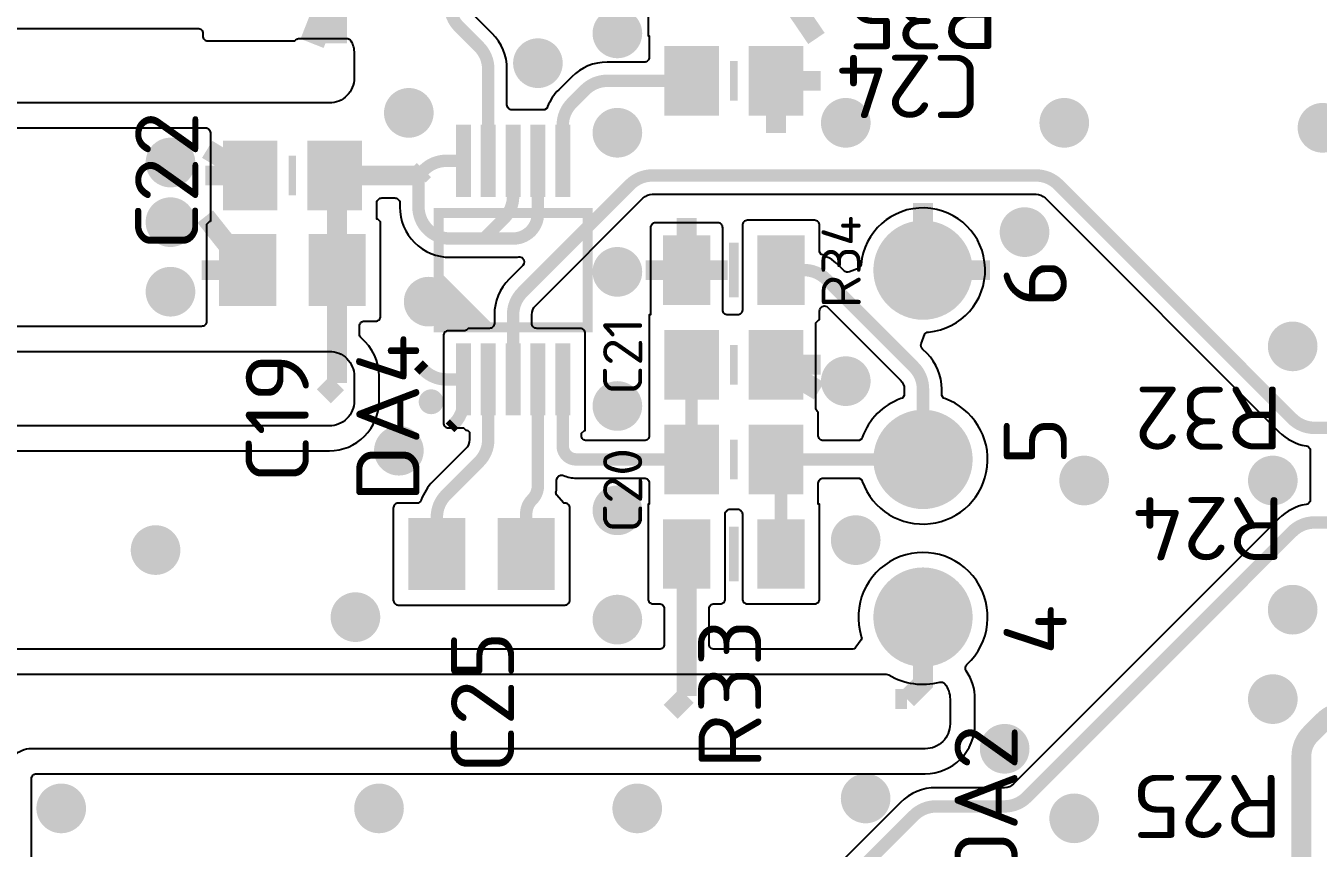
# Model space of a CAD drawing. Header units: millimetres. Extents: x 370 to 969, y -3056 to -2888.
# Drawn here: x 827.96 to 853.98, y -2934.7 to -2918.15 of the extents above; entities that cross this region are included whole.
import ezdxf
from ezdxf.enums import TextEntityAlignment as Align

# ---------------------------------------------------------------- set-up
doc = ezdxf.new("R2010")
doc.units = ezdxf.units.MM
doc.layers.add('UPDATE', color=7, linetype='Continuous')
doc.styles.get("Standard").update_dxf_attribs({"font": 'txt.shx'})

msp = doc.modelspace()

# ---------------------------------------------------------------- linework, layer by layer
at = {"layer": 'UPDATE', "color": 9}
for points, const_width in [([(836.5, -2915.445), (836.5, -2917.722, 0.198909), (836.686, -2918.171), (837.084, -2918.569, -0.198909), (837.27, -2919.018), (837.27, -2920.865)], 0.25), ([(841.365, -2919.255), (839.666, -2919.255, 0.198909), (839.217, -2919.441), (838.956, -2919.702, 0.198909), (838.77, -2920.151), (838.77, -2920.865)], 0.25), ([(837.77, -2920.865), (837.77, -2921.579, -0.198909), (837.584, -2922.028), (837.182, -2922.43)], 0.25), ([(837.182, -2922.43), (837.77, -2922.43, 0.414214), (838.27, -2921.93), (838.27, -2920.865)], 0.25), ([(835.865, -2921.16), (835.865, -2921.795, 0.414214), (836.5, -2922.43), (837.182, -2922.43)], 0.25), ([(837.77, -2925.265), (837.77, -2923.963, -0.198909), (837.956, -2923.514), (840.124, -2921.346, -0.198909), (840.573, -2921.16), (848.302, -2921.16, -0.198909), (848.751, -2921.346), (853.459, -2926.054, 0.198909), (853.908, -2926.24), (854.6, -2926.24)], 0.25), ([(846.025, -2926.875), (846.025, -2925.461, 0.198909), (845.839, -2925.012), (844.078, -2923.251, 0.198909), (843.629, -2923.065), (843.165, -2923.065)], 0.25), ([(835.974, -2925.079, 0.198909), (836.423, -2925.265), (836.77, -2925.265)], 0.25), ([(836.235, -2928.78), (836.235, -2928.038, -0.198909), (836.421, -2927.589), (837.084, -2926.926, 0.198909), (837.27, -2926.477), (837.27, -2925.265)], 0.25), ([(836.5, -2926.24), (836.584, -2926.156, 0.198909), (836.77, -2925.707), (836.77, -2925.265)], 0.25), ([(838.27, -2925.265), (838.27, -2927.402, -0.198972), (838.153, -2927.685), (838.152, -2927.686, 0.198972), (838.035, -2927.969), (838.035, -2928.78)], 0.25), ([(841.365, -2926.875), (839.04, -2926.875, -0.414214), (838.77, -2926.605), (838.77, -2925.265)], 0.25), ([(836.12, -2925.59, 1), (836.12, -2925.84, 1), (836.12, -2925.59)], 0.25), ([(843.165, -2928.78), (843.165, -2927.116, 0.19949), (843.065, -2926.875)], 0.25), ([(835.525, -2944.95), (835.525, -2943.988, -0.198909), (835.711, -2943.539), (836.314, -2942.936, -0.198909), (836.763, -2942.75), (836.872, -2942.75, 0.198909), (837.321, -2942.564), (845.839, -2934.046, -0.198909), (846.288, -2933.86), (847.667, -2933.86, 0.198909), (848.116, -2933.674), (853.459, -2928.331, -0.198909), (853.908, -2928.145), (854.6, -2928.145)], 0.25), ([(856.185, -2931.955), (854.543, -2931.955, 0.198909), (854.094, -2932.141), (853.831, -2932.404, 0.198909), (853.645, -2932.853), (853.645, -2936.738), (853.625, -2936.758), (853.625, -2938.582), (853.645, -2938.602), (853.645, -2945.29, 0.414214), (854.28, -2945.925), (854.915, -2945.925, -0.414214), (855.55, -2946.56), (855.55, -2947.225)], 0.4)]:
    msp.add_lwpolyline(points, format="xyb", dxfattribs=dict(at, const_width=const_width))
for points in [[(836.877, -2917.722), (836.877, -2916.596, -0.303367), (836.939, -2916.504), (836.967, -2916.492), (837.025, -2916.504), (837.952, -2917.431, 0.198932), (838.668, -2917.727), (840.388, -2917.727, -0.414214), (840.488, -2917.827), (840.488, -2918.352), (840.513, -2918.352), (840.513, -2918.778, -0.414214), (840.413, -2918.878), (839.666, -2918.878, 0.198932), (838.95, -2919.174), (838.689, -2919.435, 0.101586), (838.465, -2919.775), (838.454, -2919.804), (838.403, -2919.838), (837.747, -2919.838, -0.414214), (837.647, -2919.738), (837.647, -2919.018, 0.198932), (837.351, -2918.302), (836.953, -2917.904, -0.198823)], [(831.673, -2922.088), (831.656, -2922.088), (831.598, -2922.146), (831.598, -2924.098, -0.414214), (831.498, -2924.198), (826.172, -2924.198, -0.414214), (826.072, -2924.098), (826.072, -2920.302, -0.414214), (826.172, -2920.202), (831.573, -2920.202, -0.414214), (831.673, -2920.302)], [(843.942, -2924.067), (843.942, -2923.889, -0.303367), (844.004, -2923.797), (844.032, -2923.785), (844.09, -2923.797), (845.572, -2925.279, -0.198823), (845.648, -2925.461), (845.648, -2925.589), (845.612, -2925.64), (845.582, -2925.651, 0.222641), (844.801, -2926.432), (844.79, -2926.462), (844.739, -2926.498), (844.017, -2926.498, -0.414214), (843.917, -2926.398), (843.917, -2925.923), (843.896, -2925.902, -0.196755), (843.867, -2925.832), (843.867, -2924.125), (843.925, -2924.067)]]:
    msp.add_lwpolyline(points, format="xyb", close=True, dxfattribs=at)
for points, const_width in [([(833.722, -2918.502), (834.175, -2917.35)], 0.5), ([(834.175, -2918.502), (834.175, -2917.35)], 0.5), ([(843.879, -2918.402), (843.165, -2917.35)], 0.4), ([(839.67, -2918.646), (839.67, -2917.954)], 0.2), ([(839.87, -2918.7), (839.87, -2917.9)], 0.2), ([(840.07, -2918.646), (840.07, -2917.954)], 0.2), ([(838.07, -2919.246), (838.07, -2918.554)], 0.2), ([(838.27, -2919.3), (838.27, -2918.5)], 0.2), ([(838.47, -2919.246), (838.47, -2918.554)], 0.2), ([(841.07, -2919.855), (841.07, -2918.655)], 0.2), ([(841.27, -2919.855), (841.27, -2918.655)], 0.2), ([(841.47, -2919.855), (841.47, -2918.655)], 0.2), ([(841.67, -2919.855), (841.67, -2918.655)], 0.2), ([(842.67, -2919.855), (842.67, -2918.655)], 0.2), ([(842.87, -2919.855), (842.87, -2918.655)], 0.2), ([(843.07, -2919.855), (843.07, -2918.655)], 0.2), ([(843.27, -2919.855), (843.27, -2918.655)], 0.2), ([(843.47, -2919.855), (843.47, -2918.655)], 0.2), ([(842.215, -2919.655), (842.215, -2918.855)], 0.15), ([(843.967, -2919.255), (843.065, -2919.255)], 0.4), ([(843.065, -2920.307), (843.065, -2919.255)], 0.4), ([(835.47, -2920.246), (835.47, -2919.554)], 0.2), ([(835.67, -2920.3), (835.67, -2919.5)], 0.2), ([(835.87, -2920.246), (835.87, -2919.554)], 0.2), ([(839.87, -2920.7), (839.87, -2919.9)], 0.2), ([(844.27, -2920.446), (844.27, -2919.754)], 0.2), ([(844.47, -2920.5), (844.47, -2919.7)], 0.2), ([(844.67, -2920.446), (844.67, -2919.754)], 0.2), ([(848.67, -2920.446), (848.67, -2919.754)], 0.2), ([(848.87, -2920.5), (848.87, -2919.7)], 0.2), ([(849.07, -2920.446), (849.07, -2919.754)], 0.2), ([(853.87, -2920.546), (853.87, -2919.854)], 0.2), ([(854.07, -2920.6), (854.07, -2919.8)], 0.2), ([(839.67, -2920.646), (839.67, -2919.954)], 0.2), ([(840.07, -2920.646), (840.07, -2919.954)], 0.2), ([(837.27, -2921.49), (837.27, -2920.24)], 0.2), ([(838.27, -2921.49), (838.27, -2920.24)], 0.2), ([(830.67, -2921.246), (830.67, -2920.554)], 0.2), ([(830.87, -2921.3), (830.87, -2920.5)], 0.2), ([(831.07, -2921.246), (831.07, -2920.554)], 0.2), ([(832.475, -2921.16), (831.61, -2920.634)], 0.4), ([(832.07, -2921.76), (832.07, -2920.56)], 0.2), ([(832.27, -2921.76), (832.27, -2920.56)], 0.2), ([(832.47, -2921.76), (832.47, -2920.56)], 0.2), ([(832.67, -2921.76), (832.67, -2920.56)], 0.2), ([(832.87, -2921.76), (832.87, -2920.56)], 0.2), ([(833.87, -2921.76), (833.87, -2920.56)], 0.2), ([(834.07, -2921.76), (834.07, -2920.56)], 0.2), ([(834.27, -2921.76), (834.27, -2920.56)], 0.2), ([(834.47, -2921.76), (834.47, -2920.56)], 0.2), ([(833.325, -2920.76), (833.325, -2921.56)], 0.15), ([(832.475, -2921.16), (831.573, -2921.16)], 0.4), ([(835.865, -2921.16), (834.175, -2921.16)], 0.4), ([(830.87, -2922.5), (830.87, -2921.7)], 0.2), ([(846.025, -2923.065), (846.025, -2921.713)], 0.4), ([(830.67, -2922.446), (830.67, -2921.754)], 0.2), ([(831.07, -2922.446), (831.07, -2921.754)], 0.2), ([(832.425, -2923.065), (831.57, -2921.988)], 0.4), ([(839.27, -2924.215), (836.27, -2924.215), (836.27, -2921.915), (839.27, -2921.915), (839.27, -2924.215)], 0.2), ([(841.265, -2923.065), (841.265, -2922.013)], 0.4), ([(847.87, -2922.646), (847.87, -2921.954)], 0.2), ([(848.07, -2922.7), (848.07, -2921.9)], 0.2), ([(848.27, -2922.646), (848.27, -2921.954)], 0.2), ([(845.67, -2923.892), (845.67, -2922.238)], 0.2), ([(845.87, -2923.951), (845.87, -2922.179)], 0.2), ([(846.07, -2923.963), (846.07, -2922.167)], 0.2), ([(846.27, -2923.931), (846.27, -2922.199)], 0.2), ([(832.07, -2923.69), (832.07, -2922.44)], 0.2), ([(832.27, -2923.69), (832.27, -2922.44)], 0.2), ([(832.47, -2923.69), (832.47, -2922.44)], 0.2), ([(832.67, -2923.69), (832.67, -2922.44)], 0.2), ([(832.87, -2923.69), (832.87, -2922.44)], 0.2), ([(833.87, -2923.69), (833.87, -2922.44)], 0.2), ([(834.07, -2923.69), (834.07, -2922.44)], 0.2), ([(834.27, -2923.69), (834.27, -2922.44)], 0.2), ([(834.47, -2923.69), (834.47, -2922.44)], 0.2), ([(834.67, -2923.69), (834.67, -2922.44)], 0.2), ([(841.07, -2923.665), (841.07, -2922.465)], 0.2), ([(841.27, -2923.665), (841.27, -2922.465)], 0.2), ([(841.47, -2923.665), (841.47, -2922.465)], 0.2), ([(842.87, -2923.665), (842.87, -2922.465)], 0.2), ([(843.07, -2923.665), (843.07, -2922.465)], 0.2), ([(843.27, -2923.665), (843.27, -2922.465)], 0.2), ([(843.47, -2923.665), (843.47, -2922.465)], 0.2), ([(845.47, -2923.773), (845.47, -2922.357)], 0.2), ([(846.47, -2923.847), (846.47, -2922.283)], 0.2), ([(846.67, -2923.692), (846.67, -2922.438)], 0.2), ([(839.67, -2923.446), (839.67, -2922.754)], 0.2), ([(839.87, -2923.5), (839.87, -2922.7)], 0.2), ([(840.07, -2923.446), (840.07, -2922.754)], 0.2), ([(842.215, -2923.615), (842.215, -2922.515)], 0.2), ([(845.27, -2923.554), (845.27, -2922.576)], 0.2), ([(846.87, -2923.374), (846.87, -2922.756)], 0.2), ([(832.425, -2923.065), (831.498, -2923.065)], 0.4), ([(834.225, -2925.34), (834.225, -2923.065)], 0.4), ([(841.265, -2923.065), (840.438, -2923.065)], 0.4), ([(842.092, -2923.065), (841.265, -2923.065)], 0.4), ([(847.377, -2923.065), (846.025, -2923.065)], 0.4), ([(830.67, -2923.846), (830.67, -2923.154)], 0.2), ([(830.87, -2923.9), (830.87, -2923.1)], 0.2), ([(831.07, -2923.846), (831.07, -2923.154)], 0.2), ([(836.27, -2923.215), (837.27, -2924.215)], 0.2), ([(835.87, -2924.046), (835.87, -2923.354)], 0.2), ([(836.07, -2924.1), (836.07, -2923.3)], 0.2), ([(836.27, -2924.046), (836.27, -2923.354)], 0.2), ([(836.27, -2923.415), (837.07, -2924.215)], 0.2), ([(836.27, -2923.615), (836.87, -2924.215)], 0.2), ([(836.27, -2923.815), (836.67, -2924.215)], 0.2), ([(836.27, -2924.015), (836.47, -2924.215)], 0.2), ([(853.27, -2924.946), (853.27, -2924.254)], 0.2), ([(853.47, -2925), (853.47, -2924.2)], 0.2), ([(853.67, -2924.946), (853.67, -2924.254)], 0.2), ([(841.07, -2925.57), (841.07, -2924.37)], 0.2), ([(841.27, -2925.57), (841.27, -2924.37)], 0.2), ([(841.47, -2925.57), (841.47, -2924.37)], 0.2), ([(841.67, -2925.57), (841.67, -2924.37)], 0.2), ([(842.67, -2925.57), (842.67, -2924.37)], 0.2), ([(842.87, -2925.57), (842.87, -2924.37)], 0.2), ([(843.07, -2925.57), (843.07, -2924.37)], 0.2), ([(843.27, -2925.57), (843.27, -2924.37)], 0.2), ([(843.47, -2925.57), (843.47, -2924.37)], 0.2), ([(837.27, -2925.89), (837.27, -2924.64)], 0.2), ([(838.27, -2925.89), (838.27, -2924.64)], 0.2), ([(842.215, -2924.57), (842.215, -2925.37)], 0.15), ([(835.865, -2924.97), (835.974, -2925.079)], 0.25), ([(841.365, -2926.875), (841.365, -2924.97)], 0.25), ([(843.93, -2925.496), (843.065, -2924.97)], 0.4), ([(843.967, -2924.97), (843.065, -2924.97)], 0.4), ([(844.27, -2925.646), (844.27, -2924.954)], 0.2), ([(844.47, -2925.7), (844.47, -2924.9)], 0.2), ([(844.67, -2925.646), (844.67, -2924.954)], 0.2), ([(833.96, -2925.605), (834.225, -2925.34)], 0.4), ([(839.67, -2926.146), (839.67, -2925.454)], 0.2), ([(839.87, -2926.2), (839.87, -2925.4)], 0.2), ([(840.07, -2926.146), (840.07, -2925.454)], 0.2), ([(845.67, -2927.702), (845.67, -2926.048)], 0.2), ([(845.87, -2927.761), (845.87, -2925.989)], 0.2), ([(846.07, -2927.773), (846.07, -2925.977)], 0.2), ([(846.27, -2927.741), (846.27, -2926.009)], 0.2), ([(846.47, -2927.657), (846.47, -2926.093)], 0.2), ([(835.27, -2927.046), (835.27, -2926.354)], 0.2), ([(835.47, -2927.1), (835.47, -2926.3)], 0.2), ([(835.67, -2927.046), (835.67, -2926.354)], 0.2), ([(841.07, -2927.475), (841.07, -2926.275)], 0.2), ([(841.27, -2927.475), (841.27, -2926.275)], 0.2), ([(841.47, -2927.475), (841.47, -2926.275)], 0.2), ([(841.67, -2927.475), (841.67, -2926.275)], 0.2), ([(842.67, -2927.475), (842.67, -2926.275)], 0.2), ([(842.87, -2927.475), (842.87, -2926.275)], 0.2), ([(843.07, -2927.475), (843.07, -2926.275)], 0.2), ([(843.27, -2927.475), (843.27, -2926.275)], 0.2), ([(843.47, -2927.475), (843.47, -2926.275)], 0.2), ([(845.27, -2927.364), (845.27, -2926.386)], 0.2), ([(845.47, -2927.583), (845.47, -2926.167)], 0.2), ([(846.67, -2927.502), (846.67, -2926.248)], 0.2), ([(842.215, -2926.475), (842.215, -2927.275)], 0.15), ([(846.87, -2927.184), (846.87, -2926.566)], 0.2), ([(843.065, -2926.875), (846.025, -2926.875)], 0.25), ([(849.27, -2927.7), (849.27, -2926.9)], 0.2), ([(853.07, -2927.7), (853.07, -2926.9)], 0.2), ([(849.07, -2927.646), (849.07, -2926.954)], 0.2), ([(849.47, -2927.646), (849.47, -2926.954)], 0.2), ([(852.87, -2927.646), (852.87, -2926.954)], 0.2), ([(853.27, -2927.646), (853.27, -2926.954)], 0.2), ([(839.67, -2928.246), (839.67, -2927.554)], 0.2), ([(839.87, -2928.3), (839.87, -2927.5)], 0.2), ([(840.07, -2928.246), (840.07, -2927.554)], 0.2), ([(835.87, -2929.405), (835.87, -2928.155)], 0.2), ([(836.07, -2929.405), (836.07, -2928.155)], 0.2), ([(836.27, -2929.405), (836.27, -2928.155)], 0.2), ([(836.47, -2929.405), (836.47, -2928.155)], 0.2), ([(836.67, -2929.405), (836.67, -2928.155)], 0.2), ([(837.67, -2929.405), (837.67, -2928.155)], 0.2), ([(837.87, -2929.405), (837.87, -2928.155)], 0.2), ([(838.07, -2929.405), (838.07, -2928.155)], 0.2), ([(838.27, -2929.405), (838.27, -2928.155)], 0.2), ([(838.47, -2929.405), (838.47, -2928.155)], 0.2), ([(841.07, -2929.38), (841.07, -2928.18)], 0.2), ([(841.27, -2929.38), (841.27, -2928.18)], 0.2), ([(841.47, -2929.38), (841.47, -2928.18)], 0.2), ([(842.87, -2929.38), (842.87, -2928.18)], 0.2), ([(843.07, -2929.38), (843.07, -2928.18)], 0.2), ([(843.27, -2929.38), (843.27, -2928.18)], 0.2), ([(843.47, -2929.38), (843.47, -2928.18)], 0.2), ([(844.47, -2928.846), (844.47, -2928.154)], 0.2), ([(844.67, -2928.9), (844.67, -2928.1)], 0.2), ([(844.87, -2928.846), (844.87, -2928.154)], 0.2), ([(830.27, -2928.964), (830.27, -2928.436)], 0.2), ([(830.47, -2929.087), (830.47, -2928.313)], 0.2), ([(830.67, -2929.087), (830.67, -2928.313)], 0.2), ([(830.87, -2928.964), (830.87, -2928.436)], 0.2), ([(842.215, -2928.23), (842.215, -2929.33)], 0.2), ([(841.265, -2931.635), (841.265, -2928.78)], 0.4), ([(845.67, -2930.877), (845.67, -2929.223)], 0.2), ([(845.87, -2930.936), (845.87, -2929.164)], 0.2), ([(846.07, -2930.948), (846.07, -2929.152)], 0.2), ([(846.27, -2930.916), (846.27, -2929.184)], 0.2), ([(846.47, -2930.832), (846.47, -2929.268)], 0.2), ([(845.47, -2930.758), (845.47, -2929.342)], 0.2), ([(846.67, -2930.677), (846.67, -2929.423)], 0.2), ([(853.47, -2930.3), (853.47, -2929.5)], 0.2), ([(834.47, -2930.429), (834.47, -2929.671)], 0.2), ([(834.67, -2930.442), (834.67, -2929.658)], 0.2), ([(834.87, -2930.34), (834.87, -2929.76)], 0.2), ([(839.67, -2930.446), (839.67, -2929.754)], 0.2), ([(839.87, -2930.5), (839.87, -2929.7)], 0.2), ([(840.07, -2930.446), (840.07, -2929.754)], 0.2), ([(845.27, -2930.539), (845.27, -2929.561)], 0.2), ([(846.87, -2930.359), (846.87, -2929.741)], 0.2), ([(853.27, -2930.246), (853.27, -2929.554)], 0.2), ([(853.67, -2930.246), (853.67, -2929.554)], 0.2), ([(834.27, -2930.283), (834.27, -2929.817)], 0.2), ([(845.703, -2931.7), (846.025, -2931.378), (846.025, -2930.05)], 0.4), ([(853.07, -2932.1), (853.07, -2931.3)], 0.2), ([(840.945, -2931.955), (841.265, -2931.635)], 0.4), ([(845.47, -2931.7), (845.703, -2931.7)], 0.4), ([(852.87, -2932.046), (852.87, -2931.354)], 0.2), ([(853.27, -2932.046), (853.27, -2931.354)], 0.2), ([(847.47, -2933.046), (847.47, -2932.354)], 0.2), ([(847.67, -2933.1), (847.67, -2932.3)], 0.2), ([(847.87, -2933.046), (847.87, -2932.354)], 0.2), ([(844.67, -2934.046), (844.67, -2933.354)], 0.2), ([(844.87, -2934.1), (844.87, -2933.3)], 0.2), ([(845.07, -2934.046), (845.07, -2933.354)], 0.2), ([(828.47, -2934.246), (828.47, -2933.554)], 0.2), ([(828.67, -2934.3), (828.67, -2933.5)], 0.2), ([(828.87, -2934.246), (828.87, -2933.554)], 0.2), ([(834.87, -2934.246), (834.87, -2933.554)], 0.2), ([(835.07, -2934.3), (835.07, -2933.5)], 0.2), ([(835.27, -2934.246), (835.27, -2933.554)], 0.2), ([(840.07, -2934.246), (840.07, -2933.554)], 0.2), ([(840.27, -2934.3), (840.27, -2933.5)], 0.2), ([(840.47, -2934.246), (840.47, -2933.554)], 0.2), ([(848.87, -2934.446), (848.87, -2933.754)], 0.2), ([(849.07, -2934.5), (849.07, -2933.7)], 0.2), ([(849.27, -2934.446), (849.27, -2933.754)], 0.2)]:
    msp.add_lwpolyline(points, dxfattribs=dict(at, const_width=const_width))
at = {"layer": 'UPDATE', "color": 9, "const_width": 0.2}
for points in [[(840.27, -2918.3, 1), (839.47, -2918.3, 1)], [(838.67, -2918.9, 1), (837.87, -2918.9, 1)], [(836.07, -2919.9, 1), (835.27, -2919.9, 1)], [(840.27, -2920.3, 1), (839.47, -2920.3, 1)], [(844.87, -2920.1, 1), (844.07, -2920.1, 1)], [(849.27, -2920.1, 1), (848.47, -2920.1, 1)], [(854.47, -2920.2, 1), (853.67, -2920.2, 1)], [(831.27, -2920.9, 1), (830.47, -2920.9, 1)], [(831.27, -2922.1, 1), (830.47, -2922.1, 1)], [(848.47, -2922.3, 1), (847.67, -2922.3, 1)], [(846.925, -2923.065, 1), (845.125, -2923.065, 1)], [(840.27, -2923.1, 1), (839.47, -2923.1, 1)], [(831.27, -2923.5, 1), (830.47, -2923.5, 1)], [(836.47, -2923.7, 1), (835.67, -2923.7, 1)], [(853.87, -2924.6, 1), (853.07, -2924.6, 1)], [(844.87, -2925.3, 1), (844.07, -2925.3, 1)], [(840.27, -2925.8, 1), (839.47, -2925.8, 1)], [(846.925, -2926.875, 1), (845.125, -2926.875, 1)], [(835.87, -2926.7, 1), (835.07, -2926.7, 1)], [(849.67, -2927.3, 1), (848.87, -2927.3, 1)], [(853.47, -2927.3, 1), (852.67, -2927.3, 1)], [(840.27, -2927.9, 1), (839.47, -2927.9, 1)], [(845.07, -2928.5, 1), (844.27, -2928.5, 1)], [(830.97, -2928.7, 1), (830.17, -2928.7, 1)], [(846.925, -2930.05, 1), (845.125, -2930.05, 1)], [(853.87, -2929.9, 1), (853.07, -2929.9, 1)], [(834.995, -2930.05, 1), (834.195, -2930.05, 1)], [(840.27, -2930.1, 1), (839.47, -2930.1, 1)], [(853.47, -2931.7, 1), (852.67, -2931.7, 1)], [(848.07, -2932.7, 1), (847.27, -2932.7, 1)], [(845.27, -2933.7, 1), (844.47, -2933.7, 1)], [(829.07, -2933.9, 1), (828.27, -2933.9, 1)], [(835.47, -2933.9, 1), (834.67, -2933.9, 1)], [(840.67, -2933.9, 1), (839.87, -2933.9, 1)], [(849.47, -2934.1, 1), (848.67, -2934.1, 1)]]:
    msp.add_lwpolyline(points, format="xyb", close=True, dxfattribs=at)
at = {"layer": 'UPDATE', "color": 9}
for points, format in [([(824.57, -2918.2), (831.423, -2918.2, -0.414214), (831.523, -2918.3), (831.523, -2918.352, 0.414214), (831.623, -2918.452), (833.377, -2918.452), (833.398, -2918.431, -0.196755), (833.468, -2918.402), (834.418, -2918.402, -0.266479), (834.504, -2918.452, -0.130788), (834.57, -2918.7), (834.57, -2919.2, -0.414214), (834.07, -2919.7), (826.07, -2919.7, 0.414214)], "xyb"), ([(836.77, -2920.865, 0.25, 0.25, 0), (836.423, -2920.865, 0.25, 0.25, 0.198909), (835.974, -2921.051, 0.4, 0.4, 0), (835.865, -2921.16, 0.4, 0.4, 0)], "xyseb"), ([(834.225, -2923.065, 0.4, 0.4, 0), (834.225, -2921.21, 0.25, 0.25, 0), (834.175, -2921.16, 0.25, 0.25, 0)], "xyseb"), ([(826.172, -2926.702), (834.07, -2926.702, 0.414214), (835.072, -2925.7), (835.072, -2925.2, 0.221924), (834.713, -2924.431, -0.220781), (834.677, -2924.355), (834.677, -2924.192, -0.414214), (834.777, -2924.092), (835.002, -2924.092, 0.414214), (835.102, -2923.992), (835.102, -2922.096), (835.044, -2922.038), (835.027, -2922.038), (835.027, -2921.712, -0.414214), (835.127, -2921.612), (835.388, -2921.612, -0.414214), (835.488, -2921.712), (835.488, -2921.795, 0.414214), (836.5, -2922.807), (837.77, -2922.807, 0.032585), (837.884, -2922.8), (837.908, -2922.796), (837.95, -2922.811), (837.967, -2922.828, -0.414148), (837.967, -2922.969), (837.689, -2923.247, 0.198932), (837.393, -2923.963), (837.393, -2924.138, -0.414214), (837.293, -2924.238), (836.868, -2924.238), (836.847, -2924.259, -0.196755), (836.777, -2924.288), (836.468, -2924.288, 0.414214), (836.368, -2924.388), (836.368, -2926.142, 0.414214), (836.468, -2926.242), (836.768, -2926.242), (836.789, -2926.263, 0.196755), (836.859, -2926.292), (836.893, -2926.326), (836.893, -2926.477, -0.198823), (836.817, -2926.659), (836.154, -2927.322, 0.108438), (835.921, -2927.688), (835.91, -2927.717), (835.858, -2927.753), (835.458, -2927.753, 0.414214), (835.358, -2927.853), (835.358, -2929.707, 0.414214), (835.458, -2929.807), (838.812, -2929.807, 0.414214), (838.912, -2929.707), (838.912, -2927.853, 0.414214), (838.812, -2927.753), (838.789, -2927.753), (838.646, -2927.586), (838.634, -2927.544), (838.638, -2927.522, 0.038448), (838.647, -2927.403), (838.647, -2927.292, -0.414214), (838.747, -2927.192), (838.767, -2927.192), (838.786, -2927.2, 0.101312), (839.04, -2927.252), (840.413, -2927.252, -0.414214), (840.513, -2927.352), (840.513, -2927.778), (840.488, -2927.778), (840.488, -2929.682, 0.414214), (840.588, -2929.782), (840.713, -2929.782, -0.414214), (840.813, -2929.882), (840.813, -2930.598, -0.414214), (840.713, -2930.698), (826.57, -2930.698, 0.062597)], "xyb"), ([(828.072, -2946.598), (828.072, -2933.302, -0.414214), (828.172, -2933.202), (846.07, -2933.202, 0.414214), (847.072, -2932.2), (847.072, -2931.7, 0.151066), (846.897, -2931.134, -0.372321), (846.911, -2931.004, 1.812422), (844.782, -2930.438), (844.79, -2930.462), (844.782, -2930.508), (844.672, -2930.657, -0.240144), (844.591, -2930.698), (841.817, -2930.698, -0.414214), (841.717, -2930.598), (841.717, -2929.882, -0.414214), (841.817, -2929.782), (841.942, -2929.782, 0.414214), (842.042, -2929.682), (842.042, -2927.977, -0.414214), (842.142, -2927.877), (842.288, -2927.877, -0.414214), (842.388, -2927.977), (842.388, -2929.682, 0.414214), (842.488, -2929.782), (843.842, -2929.782, 0.414214), (843.942, -2929.682), (843.942, -2927.778), (843.917, -2927.778), (843.917, -2927.352, -0.414214), (844.017, -2927.252), (844.739, -2927.252), (844.79, -2927.288), (844.801, -2927.318, 1.572815), (846.468, -2925.651), (846.438, -2925.64), (846.402, -2925.589), (846.402, -2925.461, 0.198932), (846.106, -2924.745), (846.013, -2924.653, -0.291695), (845.989, -2924.548), (846.061, -2924.35), (846.107, -2924.315), (846.136, -2924.312, 2.140278), (844.778, -2922.954), (844.775, -2922.983), (844.74, -2923.029), (844.542, -2923.101, -0.291695), (844.437, -2923.077), (844.345, -2922.984, 0.101586), (844.005, -2922.76), (843.976, -2922.749), (843.942, -2922.698), (843.942, -2922.163, 0.414214), (843.842, -2922.063), (842.488, -2922.063, 0.414214), (842.388, -2922.163), (842.388, -2923.868, -0.414214), (842.288, -2923.968), (842.092, -2923.968, -0.414214), (841.992, -2923.868), (841.992, -2922.213, 0.414214), (841.892, -2922.113), (840.638, -2922.113, 0.414214), (840.538, -2922.213), (840.538, -2923.968), (840.513, -2923.968), (840.513, -2926.398, -0.414214), (840.413, -2926.498), (839.247, -2926.498, -0.414214), (839.147, -2926.398), (839.147, -2926.35), (839.205, -2926.292), (839.222, -2926.292), (839.222, -2924.338, 0.414214), (839.122, -2924.238), (838.247, -2924.238, -0.414214), (838.147, -2924.138), (838.147, -2923.963, -0.198823), (838.223, -2923.781), (840.391, -2921.613, -0.198823), (840.573, -2921.537), (848.302, -2921.537, -0.198823), (848.484, -2921.613), (853.192, -2926.321, 0.155917), (853.74, -2926.603), (853.777, -2926.609), (853.823, -2926.664), (853.823, -2927.721), (853.777, -2927.776), (853.74, -2927.782, 0.155917), (853.192, -2928.064), (847.849, -2933.407, -0.198823), (847.667, -2933.483), (846.288, -2933.483, 0.198932), (845.572, -2933.779), (840.664, -2938.688, -0.324876)], "xyb"), ([(826.07, -2924.7), (834.07, -2924.7, -0.414214), (834.57, -2925.2), (834.57, -2925.7, -0.414214), (834.07, -2926.2), (826.07, -2926.2, 0.414214)], "xyb"), ([(826.57, -2931.2), (845.286, -2931.2, -0.13467), (845.337, -2931.214, 0.199012), (846.362, -2931.359, -0.29969), (846.466, -2931.395, -0.165805), (846.57, -2931.7), (846.57, -2932.2, -0.414214), (846.07, -2932.7), (828.07, -2932.7, 0.414214), (827.57, -2933.2)], "xyb")]:
    msp.add_lwpolyline(points, format=format, dxfattribs=at)
at = {"layer": 'UPDATE', "color": 9, "const_width": 0.2}
for points in [[(841.815, -2919.855), (840.915, -2919.855), (840.915, -2918.655), (841.815, -2918.655)], [(843.515, -2919.855), (842.615, -2919.855), (842.615, -2918.655), (843.515, -2918.655)], [(836.82, -2921.49), (836.72, -2921.49), (836.72, -2920.24), (836.82, -2920.24)], [(837.32, -2921.49), (837.22, -2921.49), (837.22, -2920.24), (837.32, -2920.24)], [(837.82, -2921.49), (837.72, -2921.49), (837.72, -2920.24), (837.82, -2920.24)], [(838.32, -2921.49), (838.22, -2921.49), (838.22, -2920.24), (838.32, -2920.24)], [(838.82, -2921.49), (838.72, -2921.49), (838.72, -2920.24), (838.82, -2920.24)], [(832.925, -2921.76), (832.025, -2921.76), (832.025, -2920.56), (832.925, -2920.56)], [(834.625, -2921.76), (833.725, -2921.76), (833.725, -2920.56), (834.625, -2920.56)], [(832.9, -2923.69), (831.95, -2923.69), (831.95, -2922.44), (832.9, -2922.44)], [(834.7, -2923.69), (833.75, -2923.69), (833.75, -2922.44), (834.7, -2922.44)], [(841.64, -2923.665), (840.89, -2923.665), (840.89, -2922.465), (841.64, -2922.465)], [(843.54, -2923.665), (842.79, -2923.665), (842.79, -2922.465), (843.54, -2922.465)], [(841.815, -2925.57), (840.915, -2925.57), (840.915, -2924.37), (841.815, -2924.37)], [(843.515, -2925.57), (842.615, -2925.57), (842.615, -2924.37), (843.515, -2924.37)], [(836.82, -2925.89), (836.72, -2925.89), (836.72, -2924.64), (836.82, -2924.64)], [(837.32, -2925.89), (837.22, -2925.89), (837.22, -2924.64), (837.32, -2924.64)], [(837.82, -2925.89), (837.72, -2925.89), (837.72, -2924.64), (837.82, -2924.64)], [(838.32, -2925.89), (838.22, -2925.89), (838.22, -2924.64), (838.32, -2924.64)], [(838.82, -2925.89), (838.72, -2925.89), (838.72, -2924.64), (838.82, -2924.64)], [(841.815, -2927.475), (840.915, -2927.475), (840.915, -2926.275), (841.815, -2926.275)], [(843.515, -2927.475), (842.615, -2927.475), (842.615, -2926.275), (843.515, -2926.275)], [(836.71, -2929.405), (835.76, -2929.405), (835.76, -2928.155), (836.71, -2928.155)], [(838.51, -2929.405), (837.56, -2929.405), (837.56, -2928.155), (838.51, -2928.155)], [(841.64, -2929.38), (840.89, -2929.38), (840.89, -2928.18), (841.64, -2928.18)], [(843.54, -2929.38), (842.79, -2929.38), (842.79, -2928.18), (843.54, -2928.18)]]:
    msp.add_lwpolyline(points, close=True, dxfattribs=at)

# ---------------------------------------------------------------- texts
at = {"layer": 'UPDATE', "color": 9, "width": 1.019685}
for s, rotation, p in [('R35', 180, (846.025, -2917.35)), ('C24', 180, (845.74, -2918.73)), ('C22', 90, (831.43, -2921.274)), ('DA4', 90, (835.882, -2926.044)), ('C19', 90, (833.656, -2926.044)), ('R32', 180, (851.782, -2925.408)), ('R24', 180, (851.782, -2927.634)), ('C25', 90, (837.79, -2931.768)), ('R33', 90, (842.77, -2931.6)), ('DA2', 90, (847.93, -2933.86)), ('R25', 180, (851.74, -2933.225))]:
    msp.add_text(s, height=1.27, rotation=rotation, dxfattribs=at).set_placement(p, align=Align.CENTER)
at = {"layer": 'UPDATE', "color": 9}
for s, p in [('R34', (844.77, -2922.9)), ('C21', (840.37, -2924.8)), ('C20', (840.37, -2927.5))]:
    msp.add_text(s, height=0.787, rotation=90, dxfattribs=at).set_placement(p, align=Align.CENTER)
at = {"layer": 'UPDATE', "color": 9, "width": 1.019685}
for s, p in [('6', (848.92, -2923.818)), ('5', (848.92, -2926.998)), ('4', (848.92, -2930.814))]:
    msp.add_text(s, height=1.27, rotation=90, dxfattribs=at).set_placement(p)

doc.saveas('drawing.dxf')
